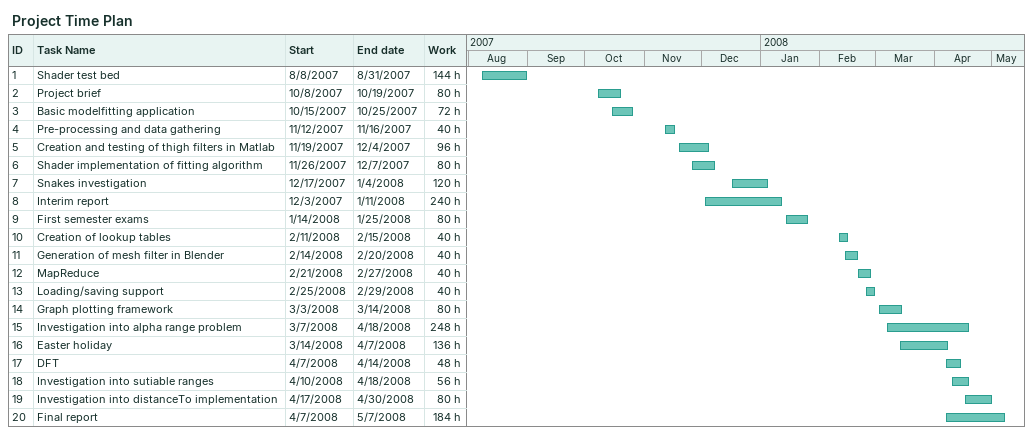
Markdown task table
Project Time Plan

| ID | Task | Start | Finish | Work (h) |
|---|---|---|---|---|
| 1 | Shader test bed | 2007-08-08 | 2007-08-31 | 144 |
| 2 | Project brief | 2007-10-08 | 2007-10-19 | 80 |
| 3 | Basic modelfitting application | 2007-10-15 | 2007-10-25 | 72 |
| 4 | Pre-processing and data gathering | 2007-11-12 | 2007-11-16 | 40 |
| 5 | Creation and testing of thigh filters in Matlab | 2007-11-19 | 2007-12-04 | 96 |
| 6 | Shader implementation of fitting algorithm | 2007-11-26 | 2007-12-07 | 80 |
| 7 | Snakes investigation | 2007-12-17 | 2008-01-04 | 120 |
| 8 | Interim report | 2007-12-03 | 2008-01-11 | 240 |
| 9 | First semester exams | 2008-01-14 | 2008-01-25 | 80 |
| 10 | Creation of lookup tables | 2008-02-11 | 2008-02-15 | 40 |
| 11 | Generation of mesh filter in Blender | 2008-02-14 | 2008-02-20 | 40 |
| 12 | MapReduce | 2008-02-21 | 2008-02-27 | 40 |
| 13 | Loading/saving support | 2008-02-25 | 2008-02-29 | 40 |
| 14 | Graph plotting framework | 2008-03-03 | 2008-03-14 | 80 |
| 15 | Investigation into alpha range problem | 2008-03-07 | 2008-04-18 | 248 |
| 16 | Easter holiday | 2008-03-14 | 2008-04-07 | 136 |
| 17 | DFT | 2008-04-07 | 2008-04-14 | 48 |
| 18 | Investigation into sutiable ranges | 2008-04-10 | 2008-04-18 | 56 |
| 19 | Investigation into distanceTo implementation | 2008-04-17 | 2008-04-30 | 80 |
| 20 | Final report | 2008-04-07 | 2008-05-07 | 184 |
